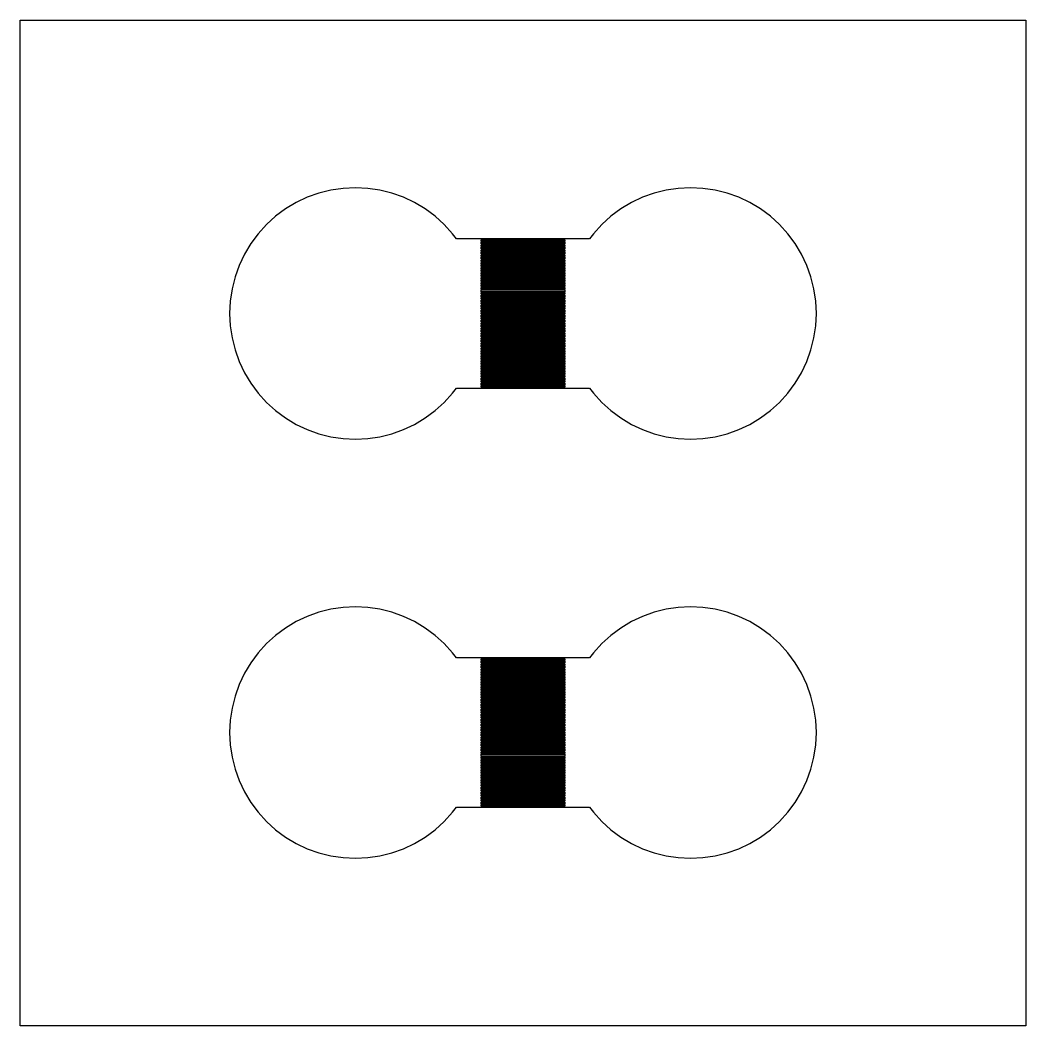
# Model space of a CAD drawing. Extents: x -16 to 86, y -16 to 86.
# Drawn here: x 1 to 13, y 15 to 27 of the extents above; entities that cross this region are included whole.
import ezdxf

# ---------------------------------------------------------------- set-up
doc = ezdxf.new("R2010")
doc.units = 0

msp = doc.modelspace()

# ---------------------------------------------------------------- linework, layer by layer
for p, q in [((1, 15), (1, 27)), ((1, 27), (13, 27)), ((13, 27), (13, 15)), ((4.70737, 24.9712), (4.56458, 24.9354)), ((4.85298, 24.9928), (4.70737, 24.9712)), ((5, 25), (4.85298, 24.9928)), ((5.14703, 24.9928), (5, 25)), ((5.29265, 24.9712), (5.14703, 24.9928)), ((5.43544, 24.9354), (5.29265, 24.9712)), ((8.70735, 24.9712), (8.56456, 24.9354)), ((8.85297, 24.9928), (8.70735, 24.9712)), ((9, 25), (8.85297, 24.9928)), ((9.14702, 24.9928), (9, 25)), ((9.29263, 24.9712), (9.14702, 24.9928)), ((9.43542, 24.9354), (9.29263, 24.9712)), ((4.42598, 24.8858), (4.29291, 24.8229)), ((4.56458, 24.9354), (4.42598, 24.8858)), ((5.57404, 24.8858), (5.43544, 24.9354)), ((5.70711, 24.8229), (5.57404, 24.8858)), ((8.42596, 24.8858), (8.29289, 24.8229)), ((8.56456, 24.9354), (8.42596, 24.8858)), ((9.57402, 24.8858), (9.43542, 24.9354)), ((9.70709, 24.8229), (9.57402, 24.8858)), ((4.16666, 24.7472), (4.04842, 24.6595)), ((4.29291, 24.8229), (4.16666, 24.7472)), ((5.83336, 24.7472), (5.70711, 24.8229)), ((5.9516, 24.6595), (5.83336, 24.7472)), ((8.16664, 24.7472), (8.0484, 24.6595)), ((8.29289, 24.8229), (8.16664, 24.7472)), ((9.83334, 24.7472), (9.70709, 24.8229)), ((9.95158, 24.6595), (9.83334, 24.7472)), ((4.04842, 24.6595), (3.93935, 24.5607)), ((6.06067, 24.5607), (5.9516, 24.6595)), ((8.0484, 24.6595), (7.93933, 24.5607)), ((10.0607, 24.5607), (9.95158, 24.6595)), ((3.93935, 24.5607), (3.84048, 24.4516)), ((6.15953, 24.4516), (6.06067, 24.5607)), ((7.93933, 24.5607), (7.84047, 24.4516)), ((10.1595, 24.4516), (10.0607, 24.5607)), ((3.84048, 24.4516), (3.75281, 24.3333)), ((6.2052, 24.39), (6.15953, 24.4516)), ((7.7948, 24.39), (6.2052, 24.39)), ((6.5, 24.36), (6.5, 24.38)), ((6.5, 24.38), (7.5, 24.38)), ((7.5, 24.36), (6.5, 24.36)), ((7.5, 24.38), (7.5, 24.36)), ((7.84047, 24.4516), (7.7948, 24.39)), ((10.2472, 24.3333), (10.1595, 24.4516)), ((3.75281, 24.3333), (3.67712, 24.2071)), ((6.5, 24.33), (6.5, 24.35)), ((6.5, 24.35), (7.5, 24.35)), ((7.5, 24.33), (6.5, 24.33)), ((6.5, 24.3), (6.5, 24.32)), ((6.5, 24.32), (7.5, 24.32)), ((7.5, 24.3), (6.5, 24.3)), ((6.5, 24.27), (6.5, 24.29)), ((6.5, 24.29), (7.5, 24.29)), ((7.5, 24.27), (6.5, 24.27)), ((6.5, 24.24), (6.5, 24.26)), ((6.5, 24.26), (7.5, 24.26)), ((7.5, 24.24), (6.5, 24.24)), ((7.5, 24.35), (7.5, 24.33)), ((7.5, 24.32), (7.5, 24.3)), ((7.5, 24.29), (7.5, 24.27)), ((7.5, 24.26), (7.5, 24.24)), ((10.3229, 24.2071), (10.2472, 24.3333)), ((3.67712, 24.2071), (3.61418, 24.074)), ((6.5, 24.21), (6.5, 24.23)), ((6.5, 24.23), (7.5, 24.23)), ((7.5, 24.21), (6.5, 24.21)), ((6.5, 24.18), (6.5, 24.2)), ((6.5, 24.2), (7.5, 24.2)), ((7.5, 24.18), (6.5, 24.18)), ((6.5, 24.15), (6.5, 24.17)), ((6.5, 24.17), (7.5, 24.17)), ((7.5, 24.15), (6.5, 24.15)), ((6.5, 24.12), (6.5, 24.14)), ((6.5, 24.14), (7.5, 24.14)), ((7.5, 24.12), (6.5, 24.12)), ((7.5, 24.23), (7.5, 24.21)), ((7.5, 24.2), (7.5, 24.18)), ((7.5, 24.17), (7.5, 24.15)), ((7.5, 24.14), (7.5, 24.12)), ((10.3858, 24.074), (10.3229, 24.2071)), ((3.61418, 24.074), (3.56459, 23.9354)), ((6.5, 24.09), (6.5, 24.11)), ((6.5, 24.11), (7.5, 24.11)), ((7.5, 24.09), (6.5, 24.09)), ((6.5, 24.06), (6.5, 24.08)), ((6.5, 24.08), (7.5, 24.08)), ((7.5, 24.06), (6.5, 24.06)), ((6.5, 24.03), (6.5, 24.05)), ((6.5, 24.05), (7.5, 24.05)), ((7.5, 24.03), (6.5, 24.03)), ((6.5, 24), (6.5, 24.02)), ((6.5, 24.02), (7.5, 24.02)), ((7.5, 24), (6.5, 24)), ((7.5, 24.11), (7.5, 24.09)), ((7.5, 24.08), (7.5, 24.06)), ((7.5, 24.05), (7.5, 24.03)), ((7.5, 24.02), (7.5, 24)), ((10.4354, 23.9354), (10.3858, 24.074)), ((3.56459, 23.9354), (3.52882, 23.7926)), ((6.5, 23.97), (6.5, 23.99)), ((6.5, 23.99), (7.5, 23.99)), ((7.5, 23.97), (6.5, 23.97)), ((6.5, 23.94), (6.5, 23.96)), ((6.5, 23.96), (7.5, 23.96)), ((7.5, 23.94), (6.5, 23.94)), ((6.5, 23.91), (6.5, 23.93)), ((6.5, 23.93), (7.5, 23.93)), ((7.5, 23.91), (6.5, 23.91)), ((6.5, 23.88), (6.5, 23.9)), ((6.5, 23.9), (7.5, 23.9)), ((7.5, 23.88), (6.5, 23.88)), ((7.5, 23.99), (7.5, 23.97)), ((7.5, 23.96), (7.5, 23.94)), ((7.5, 23.93), (7.5, 23.91)), ((7.5, 23.9), (7.5, 23.88)), ((10.4712, 23.7926), (10.4354, 23.9354)), ((3.52882, 23.7926), (3.50723, 23.647)), ((6.5, 23.85), (6.5, 23.87)), ((6.5, 23.87), (7.5, 23.87)), ((7.5, 23.85), (6.5, 23.85)), ((6.5, 23.82), (6.5, 23.84)), ((6.5, 23.84), (7.5, 23.84)), ((7.5, 23.82), (6.5, 23.82)), ((6.5, 23.79), (6.5, 23.81)), ((6.5, 23.81), (7.5, 23.81)), ((7.5, 23.79), (6.5, 23.79)), ((6.5, 23.76), (6.5, 23.78)), ((6.5, 23.78), (7.5, 23.78)), ((7.5, 23.76), (6.5, 23.76)), ((7.5, 23.87), (7.5, 23.85)), ((7.5, 23.84), (7.5, 23.82)), ((7.5, 23.81), (7.5, 23.79)), ((7.5, 23.78), (7.5, 23.76)), ((10.4928, 23.647), (10.4712, 23.7926)), ((3.50723, 23.647), (3.5, 23.5)), ((6.5, 23.73), (6.5, 23.75)), ((6.5, 23.75), (7.5, 23.75)), ((7.5, 23.73), (6.5, 23.73)), ((6.5, 23.7), (6.5, 23.72)), ((6.5, 23.72), (7.5, 23.72)), ((7.5, 23.7), (6.5, 23.7)), ((6.5, 23.67), (6.5, 23.69)), ((6.5, 23.69), (7.5, 23.69)), ((7.5, 23.67), (6.5, 23.67)), ((6.5, 23.64), (6.5, 23.66)), ((6.5, 23.66), (7.5, 23.66)), ((7.5, 23.64), (6.5, 23.64)), ((7.5, 23.75), (7.5, 23.73)), ((7.5, 23.72), (7.5, 23.7)), ((7.5, 23.69), (7.5, 23.67)), ((7.5, 23.66), (7.5, 23.64)), ((10.5, 23.5), (10.4928, 23.647)), ((6.5, 23.61), (6.5, 23.63)), ((6.5, 23.63), (7.5, 23.63)), ((7.5, 23.61), (6.5, 23.61)), ((6.5, 23.58), (6.5, 23.6)), ((6.5, 23.6), (7.5, 23.6)), ((7.5, 23.58), (6.5, 23.58)), ((6.5, 23.55), (6.5, 23.57)), ((6.5, 23.57), (7.5, 23.57)), ((7.5, 23.55), (6.5, 23.55)), ((6.5, 23.52), (6.5, 23.54)), ((6.5, 23.54), (7.5, 23.54)), ((7.5, 23.52), (6.5, 23.52)), ((7.5, 23.63), (7.5, 23.61)), ((7.5, 23.6), (7.5, 23.58)), ((7.5, 23.57), (7.5, 23.55)), ((7.5, 23.54), (7.5, 23.52)), ((3.5, 23.5), (3.50723, 23.353)), ((6.5, 23.49), (6.5, 23.51)), ((6.5, 23.51), (7.5, 23.51)), ((7.5, 23.49), (6.5, 23.49)), ((6.5, 23.46), (6.5, 23.48)), ((6.5, 23.48), (7.5, 23.48)), ((7.5, 23.46), (6.5, 23.46)), ((6.5, 23.43), (6.5, 23.45)), ((6.5, 23.45), (7.5, 23.45)), ((7.5, 23.43), (6.5, 23.43)), ((6.5, 23.4), (6.5, 23.42)), ((6.5, 23.42), (7.5, 23.42)), ((7.5, 23.4), (6.5, 23.4)), ((7.5, 23.51), (7.5, 23.49)), ((7.5, 23.48), (7.5, 23.46)), ((7.5, 23.45), (7.5, 23.43)), ((7.5, 23.42), (7.5, 23.4)), ((10.4928, 23.353), (10.5, 23.5)), ((3.50723, 23.353), (3.52882, 23.2074)), ((6.5, 23.37), (6.5, 23.39)), ((6.5, 23.39), (7.5, 23.39)), ((7.5, 23.37), (6.5, 23.37)), ((6.5, 23.34), (6.5, 23.36)), ((6.5, 23.36), (7.5, 23.36)), ((7.5, 23.34), (6.5, 23.34)), ((6.5, 23.31), (6.5, 23.33)), ((6.5, 23.33), (7.5, 23.33)), ((7.5, 23.31), (6.5, 23.31)), ((6.5, 23.28), (6.5, 23.3)), ((6.5, 23.3), (7.5, 23.3)), ((7.5, 23.28), (6.5, 23.28)), ((7.5, 23.39), (7.5, 23.37)), ((7.5, 23.36), (7.5, 23.34)), ((7.5, 23.33), (7.5, 23.31)), ((7.5, 23.3), (7.5, 23.28)), ((10.4712, 23.2074), (10.4928, 23.353)), ((3.52882, 23.2074), (3.56459, 23.0646)), ((6.5, 23.25), (6.5, 23.27)), ((6.5, 23.27), (7.5, 23.27)), ((7.5, 23.25), (6.5, 23.25)), ((6.5, 23.22), (6.5, 23.24)), ((6.5, 23.24), (7.5, 23.24)), ((7.5, 23.22), (6.5, 23.22)), ((6.5, 23.19), (6.5, 23.21)), ((6.5, 23.21), (7.5, 23.21)), ((7.5, 23.19), (6.5, 23.19)), ((6.5, 23.16), (6.5, 23.18)), ((6.5, 23.18), (7.5, 23.18)), ((7.5, 23.16), (6.5, 23.16)), ((7.5, 23.27), (7.5, 23.25)), ((7.5, 23.24), (7.5, 23.22)), ((7.5, 23.21), (7.5, 23.19)), ((7.5, 23.18), (7.5, 23.16)), ((10.4354, 23.0646), (10.4712, 23.2074)), ((3.56459, 23.0646), (3.61418, 22.926)), ((6.5, 23.13), (6.5, 23.15)), ((6.5, 23.15), (7.5, 23.15)), ((7.5, 23.13), (6.5, 23.13)), ((6.5, 23.1), (6.5, 23.12)), ((6.5, 23.12), (7.5, 23.12)), ((7.5, 23.1), (6.5, 23.1)), ((6.5, 23.07), (6.5, 23.09)), ((6.5, 23.09), (7.5, 23.09)), ((7.5, 23.07), (6.5, 23.07)), ((6.5, 23.04), (6.5, 23.06)), ((6.5, 23.06), (7.5, 23.06)), ((7.5, 23.04), (6.5, 23.04)), ((7.5, 23.15), (7.5, 23.13)), ((7.5, 23.12), (7.5, 23.1)), ((7.5, 23.09), (7.5, 23.07)), ((7.5, 23.06), (7.5, 23.04)), ((10.3858, 22.926), (10.4354, 23.0646)), ((3.61418, 22.926), (3.67712, 22.7929)), ((6.5, 23.01), (6.5, 23.03)), ((6.5, 23.03), (7.5, 23.03)), ((7.5, 23.01), (6.5, 23.01)), ((6.5, 22.98), (6.5, 23)), ((6.5, 23), (7.5, 23)), ((7.5, 22.98), (6.5, 22.98)), ((6.5, 22.95), (6.5, 22.97)), ((6.5, 22.97), (7.5, 22.97)), ((7.5, 22.95), (6.5, 22.95)), ((6.5, 22.92), (6.5, 22.94)), ((6.5, 22.94), (7.5, 22.94)), ((7.5, 22.92), (6.5, 22.92)), ((7.5, 23.03), (7.5, 23.01)), ((7.5, 23), (7.5, 22.98)), ((7.5, 22.97), (7.5, 22.95)), ((7.5, 22.94), (7.5, 22.92)), ((10.3229, 22.7929), (10.3858, 22.926)), ((6.5, 22.89), (6.5, 22.91)), ((6.5, 22.91), (7.5, 22.91)), ((7.5, 22.89), (6.5, 22.89)), ((6.5, 22.86), (6.5, 22.88)), ((6.5, 22.88), (7.5, 22.88)), ((7.5, 22.86), (6.5, 22.86)), ((6.5, 22.83), (6.5, 22.85)), ((6.5, 22.85), (7.5, 22.85)), ((7.5, 22.83), (6.5, 22.83)), ((6.5, 22.8), (6.5, 22.82)), ((6.5, 22.82), (7.5, 22.82)), ((7.5, 22.8), (6.5, 22.8)), ((7.5, 22.91), (7.5, 22.89)), ((7.5, 22.88), (7.5, 22.86)), ((7.5, 22.85), (7.5, 22.83)), ((7.5, 22.82), (7.5, 22.8)), ((3.67712, 22.7929), (3.75281, 22.6667)), ((6.5, 22.77), (6.5, 22.79)), ((6.5, 22.79), (7.5, 22.79)), ((7.5, 22.77), (6.5, 22.77)), ((6.5, 22.74), (6.5, 22.76)), ((6.5, 22.76), (7.5, 22.76)), ((7.5, 22.74), (6.5, 22.74)), ((6.5, 22.71), (6.5, 22.73)), ((6.5, 22.73), (7.5, 22.73)), ((7.5, 22.71), (6.5, 22.71)), ((6.5, 22.68), (6.5, 22.7)), ((6.5, 22.7), (7.5, 22.7)), ((7.5, 22.68), (6.5, 22.68)), ((7.5, 22.79), (7.5, 22.77)), ((7.5, 22.76), (7.5, 22.74)), ((7.5, 22.73), (7.5, 22.71)), ((7.5, 22.7), (7.5, 22.68)), ((10.2472, 22.6667), (10.3229, 22.7929)), ((3.75281, 22.6667), (3.84048, 22.5484)), ((6.15953, 22.5484), (6.2052, 22.61)), ((6.2052, 22.61), (7.7948, 22.61)), ((6.5, 22.65), (6.5, 22.67)), ((6.5, 22.67), (7.5, 22.67)), ((7.5, 22.65), (6.5, 22.65)), ((6.5, 22.62), (6.5, 22.64)), ((6.5, 22.64), (7.5, 22.64)), ((7.5, 22.62), (6.5, 22.62)), ((7.5, 22.67), (7.5, 22.65)), ((7.5, 22.64), (7.5, 22.62)), ((7.7948, 22.61), (7.84047, 22.5484)), ((10.1595, 22.5484), (10.2472, 22.6667)), ((3.84048, 22.5484), (3.93935, 22.4393)), ((6.06067, 22.4393), (6.15953, 22.5484)), ((7.84047, 22.5484), (7.93933, 22.4393)), ((10.0607, 22.4393), (10.1595, 22.5484)), ((3.93935, 22.4393), (4.04842, 22.3405)), ((4.04842, 22.3405), (4.16666, 22.2528)), ((5.83336, 22.2528), (5.9516, 22.3405)), ((5.9516, 22.3405), (6.06067, 22.4393)), ((7.93933, 22.4393), (8.0484, 22.3405)), ((8.0484, 22.3405), (8.16664, 22.2528)), ((9.83334, 22.2528), (9.95158, 22.3405)), ((9.95158, 22.3405), (10.0607, 22.4393)), ((4.16666, 22.2528), (4.29291, 22.1771)), ((5.70711, 22.1771), (5.83336, 22.2528)), ((8.16664, 22.2528), (8.29289, 22.1771)), ((9.70709, 22.1771), (9.83334, 22.2528)), ((4.29291, 22.1771), (4.42598, 22.1142)), ((4.42598, 22.1142), (4.56458, 22.0646)), ((5.43544, 22.0646), (5.57404, 22.1142)), ((5.57404, 22.1142), (5.70711, 22.1771)), ((8.29289, 22.1771), (8.42596, 22.1142)), ((8.42596, 22.1142), (8.56456, 22.0646)), ((9.43542, 22.0646), (9.57402, 22.1142)), ((9.57402, 22.1142), (9.70709, 22.1771)), ((4.56458, 22.0646), (4.70737, 22.0288)), ((4.70737, 22.0288), (4.85298, 22.0072)), ((4.85298, 22.0072), (5, 22)), ((5, 22), (5.14703, 22.0072)), ((5.14703, 22.0072), (5.29265, 22.0288)), ((5.29265, 22.0288), (5.43544, 22.0646)), ((8.56456, 22.0646), (8.70735, 22.0288)), ((8.70735, 22.0288), (8.85297, 22.0072)), ((8.85297, 22.0072), (9, 22)), ((9, 22), (9.14702, 22.0072)), ((9.14702, 22.0072), (9.29263, 22.0288)), ((9.29263, 22.0288), (9.43542, 22.0646)), ((4.56458, 19.9354), (4.42598, 19.8858)), ((4.70737, 19.9712), (4.56458, 19.9354)), ((4.85298, 19.9928), (4.70737, 19.9712)), ((5, 20), (4.85298, 19.9928)), ((5.14703, 19.9928), (5, 20)), ((5.29265, 19.9712), (5.14703, 19.9928)), ((5.43544, 19.9354), (5.29265, 19.9712)), ((5.57404, 19.8858), (5.43544, 19.9354)), ((8.56456, 19.9354), (8.42596, 19.8858)), ((8.70735, 19.9712), (8.56456, 19.9354)), ((8.85297, 19.9928), (8.70735, 19.9712)), ((9, 20), (8.85297, 19.9928)), ((9.14702, 19.9928), (9, 20)), ((9.29263, 19.9712), (9.14702, 19.9928)), ((9.43542, 19.9354), (9.29263, 19.9712)), ((9.57402, 19.8858), (9.43542, 19.9354)), ((4.29291, 19.8229), (4.16666, 19.7472)), ((4.42598, 19.8858), (4.29291, 19.8229)), ((5.70711, 19.8229), (5.57404, 19.8858)), ((5.83336, 19.7472), (5.70711, 19.8229)), ((8.29289, 19.8229), (8.16664, 19.7472)), ((8.42596, 19.8858), (8.29289, 19.8229)), ((9.70709, 19.8229), (9.57402, 19.8858)), ((9.83334, 19.7472), (9.70709, 19.8229)), ((4.16666, 19.7472), (4.04842, 19.6595)), ((5.9516, 19.6595), (5.83336, 19.7472)), ((8.16664, 19.7472), (8.0484, 19.6595)), ((9.95158, 19.6595), (9.83334, 19.7472)), ((3.93935, 19.5607), (3.84048, 19.4516)), ((4.04842, 19.6595), (3.93935, 19.5607)), ((6.06067, 19.5607), (5.9516, 19.6595)), ((6.15953, 19.4516), (6.06067, 19.5607)), ((7.93933, 19.5607), (7.84047, 19.4516)), ((8.0484, 19.6595), (7.93933, 19.5607)), ((10.0607, 19.5607), (9.95158, 19.6595)), ((10.1595, 19.4516), (10.0607, 19.5607)), ((3.84048, 19.4516), (3.75281, 19.3333)), ((6.2052, 19.39), (6.15953, 19.4516)), ((7.84047, 19.4516), (7.7948, 19.39)), ((10.2472, 19.3333), (10.1595, 19.4516)), ((3.75281, 19.3333), (3.67712, 19.2071)), ((7.7948, 19.39), (6.2052, 19.39)), ((6.5, 19.36), (6.5, 19.38)), ((6.5, 19.38), (7.5, 19.38)), ((7.5, 19.36), (6.5, 19.36)), ((6.5, 19.33), (6.5, 19.35)), ((6.5, 19.35), (7.5, 19.35)), ((7.5, 19.33), (6.5, 19.33)), ((6.5, 19.3), (6.5, 19.32)), ((6.5, 19.32), (7.5, 19.32)), ((7.5, 19.38), (7.5, 19.36)), ((7.5, 19.35), (7.5, 19.33)), ((7.5, 19.32), (7.5, 19.3)), ((10.3229, 19.2071), (10.2472, 19.3333)), ((3.67712, 19.2071), (3.61418, 19.074)), ((7.5, 19.3), (6.5, 19.3)), ((6.5, 19.27), (6.5, 19.29)), ((6.5, 19.29), (7.5, 19.29)), ((7.5, 19.27), (6.5, 19.27)), ((6.5, 19.24), (6.5, 19.26)), ((6.5, 19.26), (7.5, 19.26)), ((7.5, 19.24), (6.5, 19.24)), ((6.5, 19.21), (6.5, 19.23)), ((6.5, 19.23), (7.5, 19.23)), ((7.5, 19.21), (6.5, 19.21)), ((6.5, 19.18), (6.5, 19.2)), ((6.5, 19.2), (7.5, 19.2)), ((7.5, 19.29), (7.5, 19.27)), ((7.5, 19.26), (7.5, 19.24)), ((7.5, 19.23), (7.5, 19.21)), ((7.5, 19.2), (7.5, 19.18)), ((10.3858, 19.074), (10.3229, 19.2071)), ((7.5, 19.18), (6.5, 19.18)), ((6.5, 19.15), (6.5, 19.17)), ((6.5, 19.17), (7.5, 19.17)), ((7.5, 19.15), (6.5, 19.15)), ((6.5, 19.12), (6.5, 19.14)), ((6.5, 19.14), (7.5, 19.14)), ((7.5, 19.12), (6.5, 19.12)), ((6.5, 19.09), (6.5, 19.11)), ((6.5, 19.11), (7.5, 19.11)), ((7.5, 19.09), (6.5, 19.09)), ((6.5, 19.06), (6.5, 19.08)), ((6.5, 19.08), (7.5, 19.08)), ((7.5, 19.17), (7.5, 19.15)), ((7.5, 19.14), (7.5, 19.12)), ((7.5, 19.11), (7.5, 19.09)), ((7.5, 19.08), (7.5, 19.06)), ((3.61418, 19.074), (3.56459, 18.9354)), ((7.5, 19.06), (6.5, 19.06)), ((6.5, 19.03), (6.5, 19.05)), ((6.5, 19.05), (7.5, 19.05)), ((7.5, 19.03), (6.5, 19.03)), ((6.5, 19), (6.5, 19.02)), ((6.5, 19.02), (7.5, 19.02)), ((7.5, 19), (6.5, 19)), ((6.5, 18.97), (6.5, 18.99)), ((6.5, 18.99), (7.5, 18.99)), ((7.5, 18.97), (6.5, 18.97)), ((6.5, 18.94), (6.5, 18.96)), ((6.5, 18.96), (7.5, 18.96)), ((7.5, 19.05), (7.5, 19.03)), ((7.5, 19.02), (7.5, 19)), ((7.5, 18.99), (7.5, 18.97)), ((7.5, 18.96), (7.5, 18.94)), ((10.4354, 18.9354), (10.3858, 19.074)), ((3.56459, 18.9354), (3.52882, 18.7926)), ((7.5, 18.94), (6.5, 18.94)), ((6.5, 18.91), (6.5, 18.93)), ((6.5, 18.93), (7.5, 18.93)), ((7.5, 18.91), (6.5, 18.91)), ((6.5, 18.88), (6.5, 18.9)), ((6.5, 18.9), (7.5, 18.9)), ((7.5, 18.88), (6.5, 18.88)), ((6.5, 18.85), (6.5, 18.87)), ((6.5, 18.87), (7.5, 18.87)), ((7.5, 18.85), (6.5, 18.85)), ((6.5, 18.82), (6.5, 18.84)), ((6.5, 18.84), (7.5, 18.84)), ((7.5, 18.93), (7.5, 18.91)), ((7.5, 18.9), (7.5, 18.88)), ((7.5, 18.87), (7.5, 18.85)), ((7.5, 18.84), (7.5, 18.82)), ((10.4712, 18.7926), (10.4354, 18.9354)), ((3.52882, 18.7926), (3.50723, 18.647)), ((7.5, 18.82), (6.5, 18.82)), ((6.5, 18.79), (6.5, 18.81)), ((6.5, 18.81), (7.5, 18.81)), ((7.5, 18.79), (6.5, 18.79)), ((6.5, 18.76), (6.5, 18.78)), ((6.5, 18.78), (7.5, 18.78)), ((7.5, 18.76), (6.5, 18.76)), ((6.5, 18.73), (6.5, 18.75)), ((6.5, 18.75), (7.5, 18.75)), ((7.5, 18.73), (6.5, 18.73)), ((6.5, 18.7), (6.5, 18.72)), ((6.5, 18.72), (7.5, 18.72)), ((7.5, 18.81), (7.5, 18.79)), ((7.5, 18.78), (7.5, 18.76)), ((7.5, 18.75), (7.5, 18.73)), ((7.5, 18.72), (7.5, 18.7)), ((10.4928, 18.647), (10.4712, 18.7926)), ((3.50723, 18.647), (3.5, 18.5)), ((7.5, 18.7), (6.5, 18.7)), ((6.5, 18.67), (6.5, 18.69)), ((6.5, 18.69), (7.5, 18.69)), ((7.5, 18.67), (6.5, 18.67)), ((6.5, 18.64), (6.5, 18.66)), ((6.5, 18.66), (7.5, 18.66)), ((7.5, 18.64), (6.5, 18.64)), ((6.5, 18.61), (6.5, 18.63)), ((6.5, 18.63), (7.5, 18.63)), ((7.5, 18.61), (6.5, 18.61)), ((6.5, 18.58), (6.5, 18.6)), ((6.5, 18.6), (7.5, 18.6)), ((7.5, 18.69), (7.5, 18.67)), ((7.5, 18.66), (7.5, 18.64)), ((7.5, 18.63), (7.5, 18.61)), ((7.5, 18.6), (7.5, 18.58)), ((10.5, 18.5), (10.4928, 18.647)), ((3.5, 18.5), (3.50723, 18.353)), ((7.5, 18.58), (6.5, 18.58)), ((6.5, 18.55), (6.5, 18.57)), ((6.5, 18.57), (7.5, 18.57)), ((7.5, 18.55), (6.5, 18.55)), ((6.5, 18.52), (6.5, 18.54)), ((6.5, 18.54), (7.5, 18.54)), ((7.5, 18.52), (6.5, 18.52)), ((6.5, 18.49), (6.5, 18.51)), ((6.5, 18.51), (7.5, 18.51)), ((7.5, 18.49), (6.5, 18.49)), ((6.5, 18.46), (6.5, 18.48)), ((6.5, 18.48), (7.5, 18.48)), ((7.5, 18.57), (7.5, 18.55)), ((7.5, 18.54), (7.5, 18.52)), ((7.5, 18.51), (7.5, 18.49)), ((7.5, 18.48), (7.5, 18.46)), ((10.4928, 18.353), (10.5, 18.5)), ((7.5, 18.46), (6.5, 18.46)), ((6.5, 18.43), (6.5, 18.45)), ((6.5, 18.45), (7.5, 18.45)), ((7.5, 18.43), (6.5, 18.43)), ((6.5, 18.4), (6.5, 18.42)), ((6.5, 18.42), (7.5, 18.42)), ((7.5, 18.4), (6.5, 18.4)), ((6.5, 18.37), (6.5, 18.39)), ((6.5, 18.39), (7.5, 18.39)), ((7.5, 18.37), (6.5, 18.37)), ((6.5, 18.34), (6.5, 18.36)), ((6.5, 18.36), (7.5, 18.36)), ((7.5, 18.45), (7.5, 18.43)), ((7.5, 18.42), (7.5, 18.4)), ((7.5, 18.39), (7.5, 18.37)), ((7.5, 18.36), (7.5, 18.34)), ((3.50723, 18.353), (3.52882, 18.2074)), ((7.5, 18.34), (6.5, 18.34)), ((6.5, 18.31), (6.5, 18.33)), ((6.5, 18.33), (7.5, 18.33)), ((7.5, 18.31), (6.5, 18.31)), ((6.5, 18.28), (6.5, 18.3)), ((6.5, 18.3), (7.5, 18.3)), ((7.5, 18.28), (6.5, 18.28)), ((6.5, 18.25), (6.5, 18.27)), ((6.5, 18.27), (7.5, 18.27)), ((7.5, 18.25), (6.5, 18.25)), ((6.5, 18.22), (6.5, 18.24)), ((6.5, 18.24), (7.5, 18.24)), ((7.5, 18.33), (7.5, 18.31)), ((7.5, 18.3), (7.5, 18.28)), ((7.5, 18.27), (7.5, 18.25)), ((7.5, 18.24), (7.5, 18.22)), ((10.4712, 18.2074), (10.4928, 18.353)), ((3.52882, 18.2074), (3.56459, 18.0646)), ((7.5, 18.22), (6.5, 18.22)), ((6.5, 18.19), (6.5, 18.21)), ((6.5, 18.21), (7.5, 18.21)), ((7.5, 18.19), (6.5, 18.19)), ((6.5, 18.16), (6.5, 18.18)), ((6.5, 18.18), (7.5, 18.18)), ((7.5, 18.16), (6.5, 18.16)), ((6.5, 18.13), (6.5, 18.15)), ((6.5, 18.15), (7.5, 18.15)), ((7.5, 18.13), (6.5, 18.13)), ((6.5, 18.1), (6.5, 18.12)), ((6.5, 18.12), (7.5, 18.12)), ((7.5, 18.21), (7.5, 18.19)), ((7.5, 18.18), (7.5, 18.16)), ((7.5, 18.15), (7.5, 18.13)), ((7.5, 18.12), (7.5, 18.1)), ((10.4354, 18.0646), (10.4712, 18.2074)), ((3.56459, 18.0646), (3.61418, 17.926)), ((7.5, 18.1), (6.5, 18.1)), ((6.5, 18.07), (6.5, 18.09)), ((6.5, 18.09), (7.5, 18.09)), ((7.5, 18.07), (6.5, 18.07)), ((6.5, 18.04), (6.5, 18.06)), ((6.5, 18.06), (7.5, 18.06)), ((7.5, 18.04), (6.5, 18.04)), ((6.5, 18.01), (6.5, 18.03)), ((6.5, 18.03), (7.5, 18.03)), ((7.5, 18.01), (6.5, 18.01)), ((6.5, 17.98), (6.5, 18)), ((6.5, 18), (7.5, 18)), ((7.5, 18.09), (7.5, 18.07)), ((7.5, 18.06), (7.5, 18.04)), ((7.5, 18.03), (7.5, 18.01)), ((7.5, 18), (7.5, 17.98)), ((10.3858, 17.926), (10.4354, 18.0646)), ((3.61418, 17.926), (3.67712, 17.7929)), ((7.5, 17.98), (6.5, 17.98)), ((6.5, 17.95), (6.5, 17.97)), ((6.5, 17.97), (7.5, 17.97)), ((7.5, 17.95), (6.5, 17.95)), ((6.5, 17.92), (6.5, 17.94)), ((6.5, 17.94), (7.5, 17.94)), ((7.5, 17.92), (6.5, 17.92)), ((6.5, 17.89), (6.5, 17.91)), ((6.5, 17.91), (7.5, 17.91)), ((7.5, 17.89), (6.5, 17.89)), ((6.5, 17.86), (6.5, 17.88)), ((6.5, 17.88), (7.5, 17.88)), ((7.5, 17.97), (7.5, 17.95)), ((7.5, 17.94), (7.5, 17.92)), ((7.5, 17.91), (7.5, 17.89)), ((7.5, 17.88), (7.5, 17.86)), ((10.3229, 17.7929), (10.3858, 17.926)), ((3.67712, 17.7929), (3.75281, 17.6667)), ((7.5, 17.86), (6.5, 17.86)), ((6.5, 17.83), (6.5, 17.85)), ((6.5, 17.85), (7.5, 17.85)), ((7.5, 17.83), (6.5, 17.83)), ((6.5, 17.8), (6.5, 17.82)), ((6.5, 17.82), (7.5, 17.82)), ((7.5, 17.8), (6.5, 17.8)), ((6.5, 17.77), (6.5, 17.79)), ((6.5, 17.79), (7.5, 17.79)), ((7.5, 17.77), (6.5, 17.77)), ((6.5, 17.74), (6.5, 17.76)), ((6.5, 17.76), (7.5, 17.76)), ((7.5, 17.85), (7.5, 17.83)), ((7.5, 17.82), (7.5, 17.8)), ((7.5, 17.79), (7.5, 17.77)), ((7.5, 17.76), (7.5, 17.74)), ((10.2472, 17.6667), (10.3229, 17.7929)), ((3.75281, 17.6667), (3.84048, 17.5484)), ((7.5, 17.74), (6.5, 17.74)), ((6.5, 17.71), (6.5, 17.73)), ((6.5, 17.73), (7.5, 17.73)), ((7.5, 17.71), (6.5, 17.71)), ((6.5, 17.68), (6.5, 17.7)), ((6.5, 17.7), (7.5, 17.7)), ((7.5, 17.68), (6.5, 17.68)), ((6.5, 17.65), (6.5, 17.67)), ((6.5, 17.67), (7.5, 17.67)), ((7.5, 17.65), (6.5, 17.65)), ((6.5, 17.62), (6.5, 17.64)), ((6.5, 17.64), (7.5, 17.64)), ((7.5, 17.73), (7.5, 17.71)), ((7.5, 17.7), (7.5, 17.68)), ((7.5, 17.67), (7.5, 17.65)), ((7.5, 17.64), (7.5, 17.62)), ((10.1595, 17.5484), (10.2472, 17.6667)), ((3.84048, 17.5484), (3.93935, 17.4393)), ((6.06067, 17.4393), (6.15953, 17.5484)), ((6.15953, 17.5484), (6.2052, 17.61)), ((6.2052, 17.61), (7.7948, 17.61)), ((7.5, 17.62), (6.5, 17.62)), ((7.7948, 17.61), (7.84047, 17.5484)), ((7.84047, 17.5484), (7.93933, 17.4393)), ((10.0607, 17.4393), (10.1595, 17.5484)), ((3.93935, 17.4393), (4.04842, 17.3405)), ((5.9516, 17.3405), (6.06067, 17.4393)), ((7.93933, 17.4393), (8.0484, 17.3405)), ((9.95158, 17.3405), (10.0607, 17.4393)), ((4.04842, 17.3405), (4.16666, 17.2528)), ((5.83336, 17.2528), (5.9516, 17.3405)), ((8.0484, 17.3405), (8.16664, 17.2528)), ((9.83334, 17.2528), (9.95158, 17.3405)), ((4.16666, 17.2528), (4.29291, 17.1771)), ((4.29291, 17.1771), (4.42598, 17.1142)), ((5.57404, 17.1142), (5.70711, 17.1771)), ((5.70711, 17.1771), (5.83336, 17.2528)), ((8.16664, 17.2528), (8.29289, 17.1771)), ((8.29289, 17.1771), (8.42596, 17.1142)), ((9.57402, 17.1142), (9.70709, 17.1771)), ((9.70709, 17.1771), (9.83334, 17.2528)), ((4.42598, 17.1142), (4.56458, 17.0646)), ((4.56458, 17.0646), (4.70737, 17.0288)), ((5.29265, 17.0288), (5.43544, 17.0646)), ((5.43544, 17.0646), (5.57404, 17.1142)), ((8.42596, 17.1142), (8.56456, 17.0646)), ((8.56456, 17.0646), (8.70735, 17.0288)), ((9.29263, 17.0288), (9.43542, 17.0646)), ((9.43542, 17.0646), (9.57402, 17.1142)), ((4.70737, 17.0288), (4.85298, 17.0072)), ((4.85298, 17.0072), (5, 17)), ((5, 17), (5.14703, 17.0072)), ((5.14703, 17.0072), (5.29265, 17.0288)), ((8.70735, 17.0288), (8.85297, 17.0072)), ((8.85297, 17.0072), (9, 17)), ((9, 17), (9.14702, 17.0072)), ((9.14702, 17.0072), (9.29263, 17.0288)), ((13, 15), (1, 15))]:
    msp.add_line(p, q)

doc.saveas('drawing.dxf')
